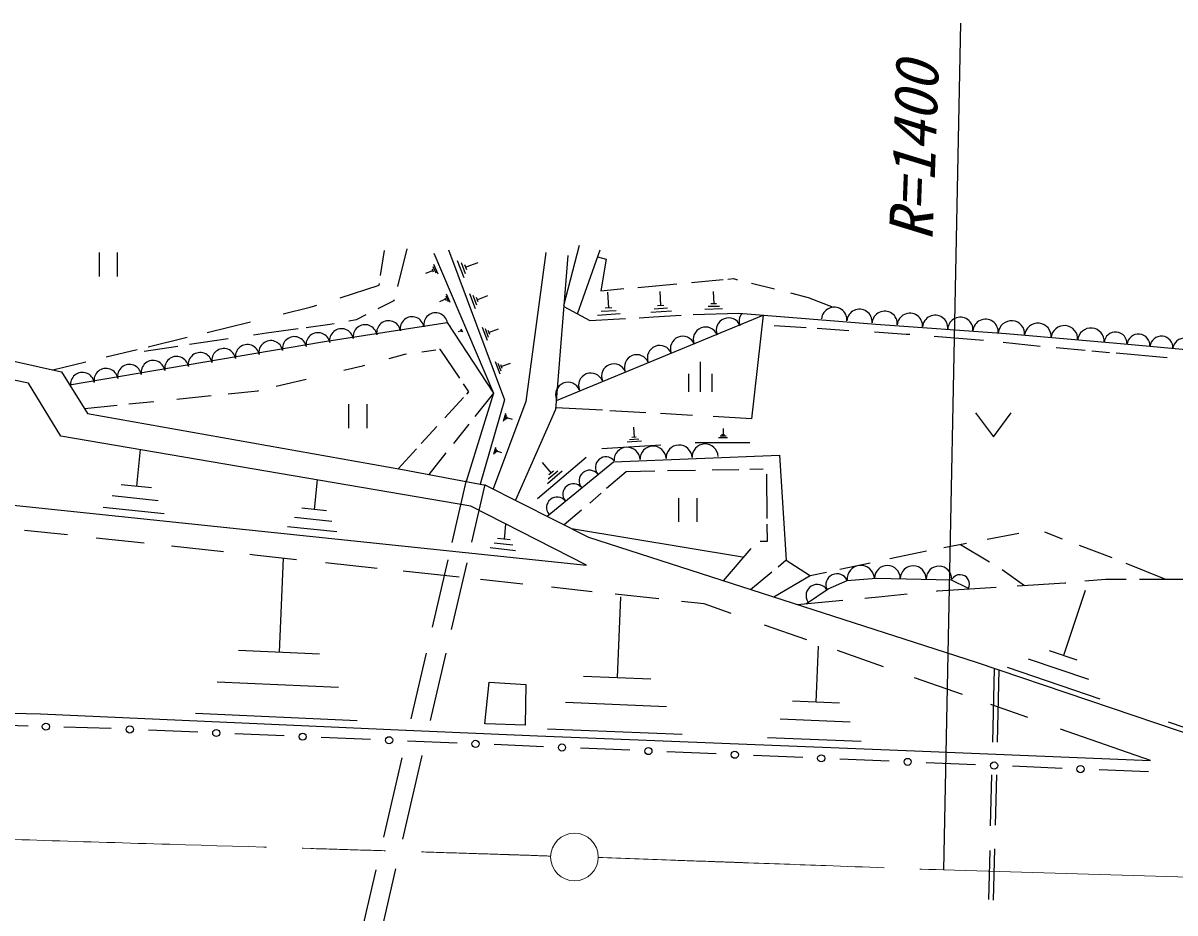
# Model space of a CAD drawing. Units: millimetres, scale not verified. Extents: x 40000 to 680000, y 20000 to 380000.
# Drawn here: x 348676 to 397016, y 258098 to 295420 of the extents above; entities that cross this region are included whole.
import ezdxf
from ezdxf.enums import TextEntityAlignment as Align

# ---------------------------------------------------------------- set-up
doc = ezdxf.new("R2010")
doc.units = ezdxf.units.MM
doc.header["$LTSCALE"] = 1000
doc.linetypes.add('CHAIN', pattern=[18.5, 12, -1.5, 3.5, -1.5])
for name, color, linetype, lineweight in [('M-BGD', 7, 'Continuous', 25), ('M-BGD-RSTR', 3, 'Continuous', 13), ('M-BMK', 2, 'CHAIN', 13)]:
    doc.layers.add(name, color=color, linetype=linetype, lineweight=lineweight)
doc.styles.add('ＭＳ ゴシック', font='')
doc.styles.get('ＭＳ ゴシック').set_extended_font_data('MS Gothic')

msp = doc.modelspace()

# ---------------------------------------------------------------- linework, layer by layer
at = {"layer": 'M-BGD'}
for p, q in [((388022, 295420), (387305, 259903)), ((351882, 284792), (351882, 285792)), ((352632, 285792), (352632, 284792)), ((363682, 284827), (363848, 285877)), ((364402, 284372), (364793, 285954)), ((365917, 285775), (368418, 279896)), ((366530, 285902), (368880, 279618)), ((370617, 285800), (369774, 279542)), ((371372, 283581), (372022, 286107)), ((371941, 283221), (372891, 285902)), ((365872, 285208), (365992, 284948)), ((365902, 285308), (366082, 284898)), ((367182, 284738), (366912, 285448)), ((367242, 284908), (367072, 285368)), ((367302, 285068), (367222, 285278)), ((367762, 285358), (367262, 285178)), ((371537, 285673), (371026, 279210)), ((372789, 285614), (373146, 285519)), ((373146, 285519), (372916, 284191)), ((365582, 284928), (365872, 285048)), ((365842, 285108), (365892, 284988)), ((361978, 283898), (363618, 284421)), ((363618, 284421), (363630, 284496)), ((372916, 284191), (373883, 284281)), ((374471, 284335), (376108, 284487)), ((376725, 284545), (377591, 284625)), ((377591, 284625), (378058, 284665)), ((378255, 284682), (378485, 284702)), ((378485, 284702), (378665, 284656)), ((379242, 284511), (380209, 284267)), ((363582, 283445), (364257, 283782)), ((364257, 283782), (364269, 283830)), ((366162, 283738), (366412, 283848)), ((366382, 283898), (366432, 283788)), ((366412, 283978), (366512, 283748)), ((366432, 284058), (366582, 283708)), ((367662, 283438), (367432, 284058)), ((367722, 283588), (367572, 283988)), ((367772, 283728), (367702, 283908)), ((368162, 283978), (367742, 283818)), ((373202, 284138), (373242, 283478)), ((375392, 284168), (375432, 283568)), ((377642, 284168), (377662, 283648)), ((380876, 284099), (381627, 283910)), ((381627, 283910), (382674, 283503)), ((338887, 283356), (350295, 280790)), ((359593, 283225), (360731, 283501)), ((360731, 283501), (361008, 283589)), ((371368, 283534), (372456, 282939)), ((373562, 283348), (372942, 283318)), ((373382, 283478), (373102, 283468)), ((375882, 283338), (375022, 283278)), ((375722, 283458), (375162, 283418)), ((375562, 283578), (375302, 283558)), ((378032, 283428), (377292, 283408)), ((377902, 283538), (377422, 283528)), ((377772, 283648), (377542, 283638)), ((356397, 282447), (358215, 282889)), ((361242, 282045), (366479, 282863)), ((361549, 282786), (361731, 282819)), ((362347, 282931), (362673, 282990)), ((362673, 282990), (363082, 283195)), ((366479, 282863), (368420, 279899)), ((371056, 279592), (379740, 283166)), ((372456, 282939), (373965, 283025)), ((373732, 283218), (372782, 283158)), ((374528, 283058), (375139, 283093)), ((375139, 283093), (376292, 283163)), ((376799, 283195), (378715, 283246)), ((378715, 283246), (381678, 283016)), ((379737, 283167), (379251, 278827)), ((381678, 283016), (384463, 282786)), ((348902, 280316), (338406, 282492)), ((358342, 282346), (358892, 282428)), ((358892, 282428), (360227, 282608)), ((360553, 282652), (361549, 282786)), ((366952, 282478), (367042, 282518)), ((367032, 282538), (367052, 282498)), ((367042, 282568), (367082, 282488)), ((367052, 282598), (367112, 282468)), ((368162, 282108), (367962, 282658)), ((368212, 282238), (368082, 282598)), ((368262, 282358), (368192, 282528)), ((368612, 282588), (368232, 282448)), ((380197, 282735), (381546, 282648)), ((382006, 282618), (383337, 282532)), ((384414, 282463), (385740, 282377)), ((384463, 282786), (389929, 282403)), ((385740, 282377), (385894, 282365)), ((389929, 282403), (394578, 281994)), ((350632, 280251), (361242, 282045)), ((353758, 281662), (355166, 281872)), ((353922, 281846), (355565, 282245)), ((355665, 281947), (357288, 282189)), ((386912, 282285), (388984, 282122)), ((389800, 282034), (391360, 281866)), ((394578, 281994), (399917, 281509)), ((352164, 281418), (353459, 281733)), ((364047, 281357), (364691, 281534)), ((364691, 281534), (364770, 281545)), ((365414, 281634), (365994, 281714)), ((366151, 281736), (366172, 281739)), ((366172, 281739), (366986, 280527)), ((392025, 281807), (393246, 281699)), ((393527, 281674), (394262, 281609)), ((394553, 281583), (396695, 281392)), ((349924, 280874), (351309, 281211)), ((362138, 280860), (362928, 281049)), ((362928, 281049), (363013, 281072)), ((368692, 280698), (368502, 281208)), ((368742, 280818), (368612, 281148)), ((368782, 280938), (368722, 281088)), ((369112, 281148), (368752, 281018)), ((377097, 281206), (377097, 279956)), ((350295, 280790), (351387, 279043)), ((359300, 280184), (360559, 280484)), ((376597, 280706), (376597, 279956)), ((377597, 279956), (377597, 280706)), ((350268, 278097), (348902, 280316)), ((357288, 279873), (358535, 280002)), ((358535, 280002), (358571, 280010)), ((367144, 280292), (367373, 279950)), ((368418, 279896), (367275, 276194)), ((367373, 279950), (367288, 279858)), ((368420, 279899), (367635, 278913)), ((353121, 279444), (354168, 279552)), ((355136, 279652), (356567, 279799)), ((362351, 278432), (362351, 279432)), ((363101, 279432), (363101, 278432)), ((367153, 279711), (366372, 278859)), ((368880, 279618), (367866, 276083)), ((369774, 279542), (368404, 275882)), ((351256, 279252), (352633, 279394)), ((351387, 279043), (364597, 276696)), ((368832, 278718), (368932, 279058)), ((368902, 278768), (368962, 278988)), ((371026, 279210), (369342, 275408)), ((372994, 279178), (371032, 279288)), ((374811, 279076), (373302, 279160)), ((376770, 278966), (375423, 279041)), ((388648, 279072), (389398, 278072)), ((389398, 278072), (390148, 279072)), ((366042, 278499), (365383, 277781)), ((367387, 278601), (366739, 277786)), ((368972, 278808), (368992, 278908)), ((369222, 278788), (368982, 278858)), ((374292, 278468), (374322, 278048)), ((379251, 278827), (377643, 278917)), ((367462, 275153), (350268, 278097)), ((374522, 277968), (374122, 277938)), ((374412, 278048), (374222, 278038)), ((378242, 278028), (377862, 278028)), ((378182, 278088), (377932, 278088)), ((378112, 278148), (377992, 278148)), ((378052, 278418), (378052, 278148)), ((353592, 277528), (353432, 275998)), ((365188, 277569), (364417, 276728)), ((368432, 277338), (368512, 277638)), ((368492, 277378), (368542, 277578)), ((368552, 277418), (368572, 277508)), ((372967, 277575), (375445, 277728)), ((374632, 277878), (374022, 277838)), ((376876, 277830), (379175, 277830)), ((366425, 277393), (365705, 276488)), ((368772, 277398), (368562, 277468)), ((370260, 275480), (372303, 277217)), ((370667, 274737), (373453, 277013)), ((373453, 277013), (380426, 277294)), ((380426, 277294), (380707, 272900)), ((364597, 276696), (368090, 276041)), ((370462, 276988), (370842, 276548)), ((371302, 276628), (370682, 276098)), ((371122, 276628), (370712, 276288)), ((370932, 276628), (370742, 276468)), ((373989, 276604), (373161, 275893)), ((375191, 276625), (373989, 276604)), ((376902, 276656), (375726, 276635)), ((378716, 276688), (377592, 276668)), ((379737, 276706), (379175, 276696)), ((354072, 275928), (352792, 276058)), ((361022, 276258), (360892, 275018)), ((366686, 273639), (367292, 276248)), ((367510, 273651), (368071, 276067)), ((368090, 276041), (372402, 273858)), ((379907, 274637), (379890, 276502)), ((343825, 275665), (372326, 272679)), ((354342, 275388), (352422, 275588)), ((372943, 275705), (372460, 275289)), ((354602, 274838), (352042, 275108)), ((361412, 274958), (360372, 275068)), ((372326, 272679), (367462, 275153)), ((376202, 274497), (376202, 275497)), ((376952, 275497), (376952, 274497)), ((361632, 274518), (360072, 274688)), ((372117, 274995), (371390, 274370)), ((350540, 273949), (348740, 274143)), ((361842, 274078), (359772, 274298)), ((368922, 274408), (368862, 273778)), ((371686, 274221), (378868, 273028)), ((379916, 273692), (379909, 274407)), ((353755, 273603), (351747, 273819)), ((369232, 273518), (368442, 273608)), ((369122, 273748), (368592, 273798)), ((372402, 273858), (388669, 268618)), ((379609, 273692), (379916, 273692)), ((389137, 273770), (390466, 274024)), ((391538, 274075), (392284, 273791)), ((357089, 273244), (354901, 273479)), ((358395, 273103), (358200, 273124)), ((369342, 273288), (368282, 273408)), ((378077, 272030), (379226, 273385)), ((385045, 272959), (386327, 273232)), ((386327, 273232), (386583, 273281)), ((387312, 273421), (388271, 273604)), ((388021, 273556), (389236, 272818)), ((393002, 273518), (394363, 272999)), ((360154, 272913), (358395, 273103)), ((359596, 272973), (359422, 269028)), ((363539, 272547), (361372, 272781)), ((365859, 270080), (366515, 272906)), ((366659, 269989), (367309, 272788)), ((380362, 272619), (380707, 272903)), ((380707, 272900), (381678, 272262)), ((382951, 272512), (384230, 272785)), ((394956, 272773), (396624, 272101)), ((366981, 272175), (364634, 272428)), ((379207, 271666), (380100, 272402)), ((380185, 271351), (381702, 272246)), ((381702, 272246), (382393, 272393)), ((389760, 272500), (390695, 271833)), ((369651, 271886), (367877, 272078)), ((372565, 271571), (370855, 271756)), ((381553, 271071), (382464, 271689)), ((382464, 271689), (383257, 272044)), ((383257, 272044), (384480, 272137)), ((384480, 272137), (387625, 272072)), ((387055, 271601), (389514, 271758)), ((387625, 272072), (388306, 271726)), ((390392, 271814), (392400, 271942)), ((392400, 271942), (392437, 271945)), ((393239, 272020), (394105, 272101)), ((394105, 272101), (394974, 272101)), ((395530, 272101), (398540, 272101)), ((375351, 271269), (373522, 271467)), ((373742, 271358), (373612, 267968)), ((381166, 271035), (383085, 271218)), ((384004, 271306), (384713, 271373)), ((384713, 271373), (385780, 271477)), ((387004, 271596), (387055, 271601)), ((393252, 271618), (392332, 268898)), ((377254, 271063), (376311, 271165)), ((378399, 270661), (377254, 271063)), ((381565, 269550), (379795, 270171)), ((382042, 269288), (381952, 266938)), ((361122, 268948), (357722, 269098)), ((364964, 266232), (365605, 268987)), ((365772, 266172), (366426, 268986)), ((384780, 268421), (382851, 269098)), ((392912, 268698), (391752, 269088)), ((388669, 268618), (400951, 264469)), ((389369, 265262), (389445, 268355)), ((389569, 265263), (389644, 268288)), ((393882, 267068), (389992, 268388)), ((393402, 267888), (390872, 268738)), ((375022, 267908), (372192, 268018)), ((388104, 267254), (386080, 267964)), ((313973, 267400), (349402, 266442)), ((361912, 267558), (356822, 267778)), ((368058, 266036), (368234, 267772)), ((368234, 267772), (369773, 267685)), ((369773, 267685), (369751, 265970)), ((375682, 266748), (371442, 266918)), ((382932, 266898), (380972, 266978)), ((390844, 266292), (389290, 266837)), ((349402, 266442), (364736, 265769)), ((362702, 266158), (355912, 266458)), ((348886, 265934), (346890, 265996)), ((352380, 265827), (350384, 265888)), ((369751, 265970), (368080, 266036)), ((383392, 266098), (380452, 266218)), ((401192, 264598), (396742, 266098)), ((356007, 265675), (353935, 265762)), ((359634, 265524), (357562, 265611)), ((363261, 265373), (361188, 265459)), ((364748, 265768), (370260, 265526)), ((370260, 265526), (386080, 264902)), ((376342, 265588), (370682, 265808)), ((383852, 265288), (379922, 265448)), ((395989, 264485), (392217, 265810)), ((366888, 265221), (364815, 265308)), ((370515, 265070), (368442, 265156)), ((374141, 264918), (372069, 265005)), ((363812, 261272), (364586, 264604)), ((364614, 261190), (365429, 264696)), ((377768, 264767), (375696, 264853)), ((381395, 264615), (379323, 264702)), ((385022, 264464), (382950, 264551)), ((386080, 264902), (395989, 264485)), ((388649, 264313), (386576, 264399)), ((392276, 264161), (390203, 264248)), ((395903, 264010), (393830, 264096)), ((389282, 261751), (389335, 263893)), ((389482, 261776), (389535, 263897)), ((389205, 258661), (389256, 260710)), ((389405, 258640), (389458, 260788)), ((362545, 255823), (363495, 259910)), ((363357, 255783), (364324, 259945))]:
    msp.add_line(p, q, dxfattribs=at)
for centre in [(349635, 265911), (353158, 265794), (356784, 265643), (360411, 265492), (364038, 265340), (367665, 265189), (371292, 265037), (374919, 264886), (378545, 264734), (382172, 264583), (385799, 264432), (389426, 264280), (393053, 264129)]:
    msp.add_circle(centre, 150, dxfattribs=at)
for centre, radius, start, end in [((382718, 282974), 531, 355.4653, 175.4653), ((383776, 282890), 531, 355.4653, 175.4653), ((384835, 282806), 531, 355.4653, 175.4653), ((364016, 282434), 501, 9.5706, 189.5706), ((365004, 282601), 501, 9.5706, 189.5706), ((365993, 282768), 501, 9.5706, 189.5706), ((378286, 282537), 519, 21.8371, 201.8371), ((379249, 282923), 519, 142.823, 201.8371), ((385893, 282722), 531, 355.4653, 175.4653), ((386951, 282638), 531, 355.4653, 175.4653), ((388010, 282554), 531, 355.4653, 175.4653), ((389068, 282470), 531, 355.4653, 175.4653), ((390153, 282377), 558, 354.7462, 174.7462), ((391264, 282275), 558, 354.7462, 174.7462), ((361051, 281934), 501, 9.5706, 189.5706), ((362039, 282101), 501, 9.5706, 189.5706), ((363028, 282268), 501, 9.5706, 189.5706), ((377322, 282151), 519, 21.8371, 201.8371), ((392375, 282173), 558, 354.7462, 174.7462), ((393486, 282071), 558, 354.7462, 174.7462), ((394523, 281977), 483, 354.9427, 174.9427), ((395485, 281892), 483, 354.9427, 174.9427), ((358086, 281434), 501, 9.5706, 189.5706), ((359074, 281601), 501, 9.5706, 189.5706), ((360063, 281768), 501, 9.5706, 189.5706), ((375395, 281379), 519, 21.8371, 201.8371), ((376359, 281765), 519, 21.8371, 201.8371), ((396447, 281807), 483, 354.9427, 174.9427), ((397410, 281722), 483, 354.9427, 174.9427), ((355121, 280935), 501, 9.5706, 189.5706), ((356109, 281101), 501, 9.5706, 189.5706), ((357098, 281268), 501, 9.5706, 189.5706), ((374432, 280992), 519, 21.8371, 201.8371), ((352156, 280435), 501, 9.5706, 189.5706), ((353144, 280601), 501, 9.5706, 189.5706), ((354133, 280768), 501, 9.5706, 189.5706), ((373469, 280606), 519, 21.8371, 201.8371), ((351168, 280268), 501, 9.5706, 189.5706), ((372505, 280220), 519, 21.8371, 201.8371), ((371542, 279834), 519, 21.8371, 201.8371), ((374024, 277086), 546, 2.3441, 182.3441), ((375116, 277131), 546, 2.3441, 182.3441), ((376208, 277176), 546, 2.3441, 182.3441), ((377300, 277220), 546, 2.3441, 182.3441), ((373137, 276783), 442, 39.4349, 219.4349), ((372453, 276221), 442, 39.4349, 219.4349), ((371770, 275659), 442, 39.4349, 219.4349), ((371087, 275097), 442, 39.4349, 219.4349), ((383831, 272095), 576, 4.1849, 184.1849), ((384947, 272129), 541, 359.1768, 179.1768), ((386029, 272114), 541, 359.1768, 179.1768), ((387112, 272098), 541, 359.1768, 179.1768), ((382833, 271852), 470, 25.292, 205.292), ((387994, 271890), 395, 329.5002, 149.5002), ((382007, 271400), 474, 32.125, 212.125)]:
    msp.add_arc(centre, radius, start, end, dxfattribs=at)
at = {"layer": 'M-BGD-RSTR'}
msp.add_circle((371817, 260443), 1000, dxfattribs=at)
at = {"layer": 'M-BMK'}
msp.add_line((387305, 259903), (431171, 258615), dxfattribs=at)
for points, knots in [([(273053, 265801), (273156, 265790), (273260, 265780), (273364, 265771), (273432, 265764), (273500, 265758), (273568, 265752), (273584, 265751), (273599, 265750), (273614, 265748), (273630, 265747), (273645, 265746), (273660, 265744), (273675, 265743), (273691, 265742), (273706, 265740), (273935, 265720), (274164, 265700), (274393, 265679), (274668, 265655), (274943, 265631), (275218, 265607), (275812, 265556), (276406, 265505), (276999, 265456), (277593, 265406), (278187, 265356), (278780, 265307), (279374, 265259), (279968, 265210), (280562, 265162), (284287, 264861), (288013, 264575), (291739, 264290), (298401, 263781), (305064, 263274), (311732, 262854), (317734, 262475), (323741, 262166), (329749, 261896), (336571, 261590), (343395, 261334), (350220, 261118), (353732, 261006), (357244, 260905), (360755, 260800), (361341, 260782), (361926, 260765), (362511, 260747), (363097, 260729), (363682, 260712), (364267, 260693), (364852, 260675), (365438, 260657), (366023, 260639), (366583, 260621), (367143, 260604), (367702, 260586), (368076, 260574), (368449, 260562), (368822, 260550), (368884, 260548), (368947, 260546), (369009, 260544), (369071, 260542), (369133, 260540), (369195, 260538), (369258, 260536), (369320, 260534), (369382, 260532), (369562, 260526), (369742, 260521), (369923, 260514), (370221, 260504), (370519, 260492), (370818, 260480)], [0, 0, 0, 0, 1, 1, 1, 2, 2, 2, 3, 3, 3, 4, 4, 4, 5, 5, 5, 6, 6, 6, 7, 7, 7, 8, 8, 8, 9, 9, 9, 10, 10, 10, 11, 11, 11, 12, 12, 12, 13, 13, 13, 14, 14, 14, 15, 15, 15, 16, 16, 16, 17, 17, 17, 18, 18, 18, 19, 19, 19, 20, 20, 20, 21, 21, 21, 22, 22, 22, 23, 23, 23, 24, 24, 24, 25, 25, 25, 25]), ([(372817, 260423), (373830, 260386), (374843, 260349), (375856, 260313), (376379, 260295), (376902, 260277), (377426, 260259), (377590, 260253), (377755, 260247), (377920, 260241), (378084, 260235), (378249, 260230), (378414, 260224), (378578, 260218), (378743, 260212), (378908, 260206), (380060, 260165), (381213, 260124), (382365, 260082), (384012, 260023), (385658, 259963), (387305, 259903)], [0, 0, 0, 0, 1, 1, 1, 2, 2, 2, 3, 3, 3, 4, 4, 4, 5, 5, 5, 6, 6, 6, 7, 7, 7, 7])]:
    msp.add_open_spline(points, degree=3, knots=knots, dxfattribs=at)

# ---------------------------------------------------------------- texts
at = {"layer": 'M-BGD', "style": 'ＭＳ ゴシック', "oblique": 15}
msp.add_text('R=1400', height=1833, rotation=87.942, dxfattribs=at).set_placement((385926, 286311), align=Align.MIDDLE_LEFT)

doc.saveas('drawing.dxf')
